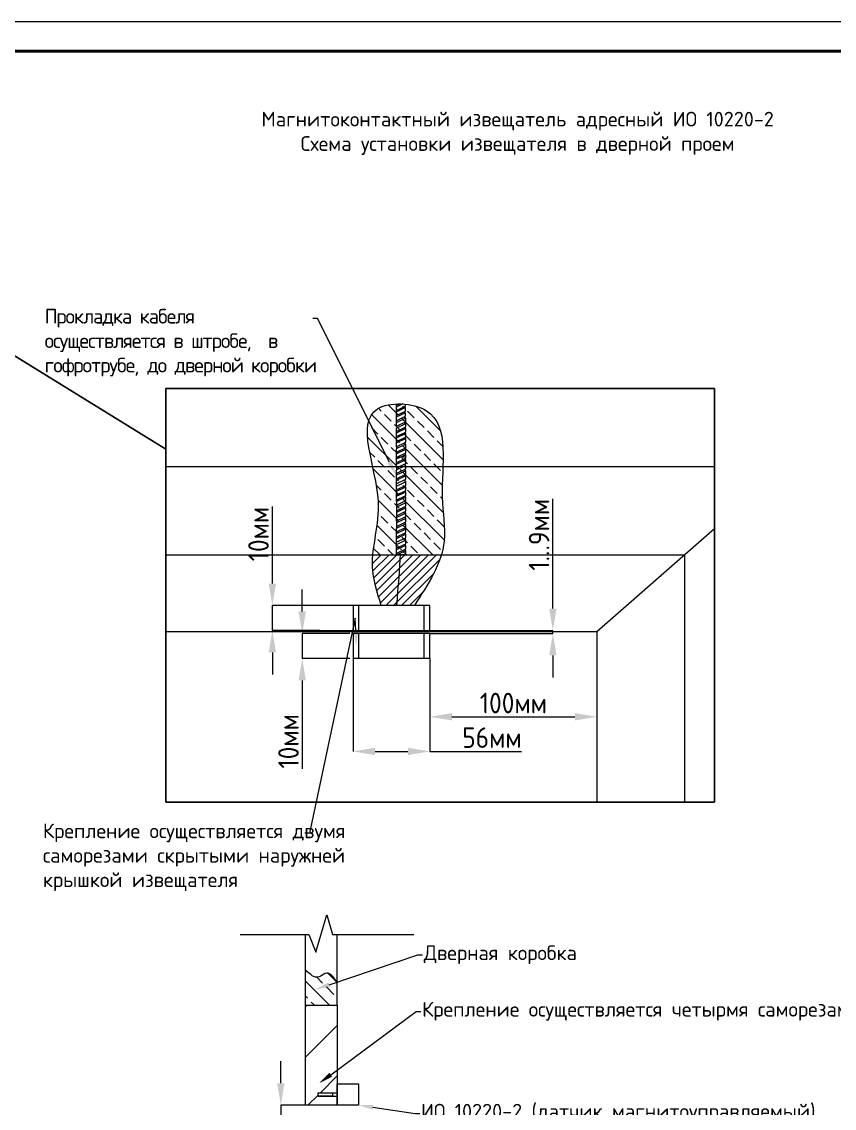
# Model space of a CAD drawing. Header units: millimetres. Extents: x -259793 to 1187961, y -549744 to 43070.
# Drawn here: x 744478 to 758326, y -21797 to -3267 of the extents above; entities that cross this region are included whole.
import ezdxf
from ezdxf import colors
from ezdxf.entities.mleader import LeaderData, LeaderLine
from ezdxf.enums import TextEntityAlignment as Align
from ezdxf.math import Vec2, Vec3

# ---------------------------------------------------------------- set-up
doc = ezdxf.new("R2010")
doc.units = ezdxf.units.MM
doc.linetypes.add('HIDDEN', pattern=[0.375, 0.25, -0.125])
doc.layers.add('0_20mm_Line_Weight', color=3, linetype='Continuous', lineweight=20)
doc.layers.add('Doors', color=3, linetype='Continuous', lineweight=20)
doc.layers.add('OBJ', color=4, linetype='Continuous')
doc.layers.add('Штампы', color=7, linetype='Continuous')
doc.styles.add('ISOCPEUR', font='isocpeur.ttf', dxfattribs={"width": 0.9, "height": 350})
doc.styles.get("Standard").update_dxf_attribs({"font": ''})
doc.styles.add('XREF1$0$Standard', font='isocpeur.ttf')
doc.styles.get('Standard').set_extended_font_data('GOST type B')
doc.dimstyles.get("Standard").update_dxf_attribs({"dimtxt": 0.18, "dimasz": 0.18, "dimexe": 0.18, "dimexo": 0.0625, "dimgap": 0.09, "dimtad": 0, "dimtih": 1, "dimtoh": 1, "dimdec": 4, "dimzin": 0, "dimdsep": 46, "dimtxsty": 'Standard', "dimcen": 0.09, "dimadec": 0, "dimazin": 0, "dimtfac": 1, "dimtdec": 4, "dimtofl": 0, "dimtmove": 0, "dimatfit": 3, "dimfxl": 1, "dimtolj": 1, "dimtzin": 0, "dimarcsym": 0})
doc.dimstyles.new('Standard_М3', dxfattribs={"dimscale": 1.5, "dimtxt": 250, "dimasz": 250, "dimexe": 0.18, "dimexo": 0.0625, "dimgap": 40, "dimtad": 1, "dimdec": 0, "dimlfac": 0.6667, "dimrnd": 50, "dimzin": 0, "dimdsep": 46, "dimtxsty": 'Standard', "dimcen": 0.09, "dimadec": 0, "dimazin": 0, "dimtfac": 1, "dimtdec": 0, "dimtmove": 0, "dimatfit": 3, "dimfxl": 1, "dimtolj": 1, "dimtzin": 0, "dimarcsym": 0})

# ---------------------------------------------------------------- blocks, each defined once
blk = doc.blocks.new('*D1140')
at = {"color": 0, "lineweight": -2, "transparency": 16777216}
for p, q in [((753530, -13274), (753530, -11404)), ((751435, -13649), (753530, -13649)), ((751435, -13698), (753530, -13698)), ((753530, -13698), (753530, -13649)), ((753530, -14073), (753530, -14448))]:
    blk.add_line(p, q, dxfattribs=at)
at = {"color": 0, "transparency": 16777216}
for points in [[(753468, -13274), (753593, -13274), (753530, -13649)], [(753468, -14073), (753593, -14073), (753530, -13698)]]:
    blk.add_solid(points, dxfattribs=at)
at = {"layer": 'Defpoints', "color": 0, "transparency": 16777216}
for p in [(751434, -13649), (751434, -13698), (753530, -13698)]:
    blk.add_point(p, dxfattribs=at)
at = {"color": 0, "lineweight": 9, "transparency": 16777216, "insert": (753295, -12016), "char_height": 350, "attachment_point": 5, "rotation": 90, "style": 'ISOCPEUR'}
blk.add_mtext('\\A1;1...9мм', dxfattribs=at)
blk = doc.blocks.new('*D1141')
at = {"color": 0, "lineweight": -2, "transparency": 16777216}
for p, q in [((751434, -15092), (751434, -15121)), ((751809, -15121), (753907, -15121)), ((754282, -15092), (754282, -15121))]:
    blk.add_line(p, q, dxfattribs=at)
at = {"color": 0, "transparency": 16777216}
for points in [[(751809, -15058), (751809, -15183), (751434, -15121)], [(753907, -15058), (753907, -15183), (754282, -15121)]]:
    blk.add_solid(points, dxfattribs=at)
at = {"layer": 'Defpoints', "color": 0, "transparency": 16777216}
for p in [(751434, -15092), (754282, -15092), (754282, -15121)]:
    blk.add_point(p, dxfattribs=at)
at = {"color": 0, "lineweight": 9, "transparency": 16777216, "insert": (752858, -14886), "char_height": 350, "attachment_point": 5, "style": 'ISOCPEUR'}
blk.add_mtext('\\A1;100мм', dxfattribs=at)
blk = doc.blocks.new('*D1142')
at = {"color": 0, "lineweight": -2, "transparency": 16777216}
for p, q in [((749259, -13323), (749259, -12948)), ((750069, -13698), (749258, -13698)), ((749259, -13698), (749259, -14124)), ((750069, -14124), (749258, -14124)), ((749259, -14499), (749259, -16008))]:
    blk.add_line(p, q, dxfattribs=at)
at = {"color": 0, "transparency": 16777216}
for points in [[(749196, -13323), (749321, -13323), (749259, -13698)], [(749196, -14499), (749321, -14499), (749259, -14124)]]:
    blk.add_solid(points, dxfattribs=at)
at = {"layer": 'Defpoints', "color": 0, "transparency": 16777216}
for p in [(749259, -13698), (750069, -13698), (750069, -14124)]:
    blk.add_point(p, dxfattribs=at)
at = {"color": 0, "lineweight": 9, "transparency": 16777216, "insert": (749024, -15539), "char_height": 350, "attachment_point": 5, "rotation": 90, "style": 'ISOCPEUR'}
blk.add_mtext('\\A1;10мм', dxfattribs=at)
blk = doc.blocks.new('*D1143')
at = {"color": 0, "lineweight": -2, "transparency": 16777216}
for p, q in [((748894, -21370), (748894, -20995)), ((750094, -21745), (748893, -21745)), ((748894, -21745), (748894, -22405)), ((750094, -22405), (748893, -22405)), ((748894, -22780), (748894, -24500))]:
    blk.add_line(p, q, dxfattribs=at)
at = {"color": 0, "transparency": 16777216}
for points in [[(748831, -21370), (748956, -21370), (748894, -21745)], [(748831, -22780), (748956, -22780), (748894, -22405)]]:
    blk.add_solid(points, dxfattribs=at)
at = {"layer": 'Defpoints', "color": 0, "transparency": 16777216}
for p in [(750094, -21745), (748894, -22405), (750094, -22405)]:
    blk.add_point(p, dxfattribs=at)
at = {"color": 0, "lineweight": 9, "transparency": 16777216, "insert": (748659, -23828), "char_height": 350, "attachment_point": 5, "rotation": 90, "style": 'ISOCPEUR'}
blk.add_mtext('\\A1;{\\W1;1...9мм}', dxfattribs=at)
blk = doc.blocks.new('*D1144')
at = {"color": 0, "lineweight": -2, "transparency": 16777216}
for p, q in [((750124, -14124), (750124, -15711)), ((751434, -14124), (751434, -15711)), ((750499, -15711), (751059, -15711)), ((751434, -15711), (752993, -15711))]:
    blk.add_line(p, q, dxfattribs=at)
at = {"color": 0, "transparency": 16777216}
for points in [[(750499, -15649), (750499, -15774), (750124, -15711)], [(751059, -15649), (751059, -15774), (751434, -15711)]]:
    blk.add_solid(points, dxfattribs=at)
at = {"layer": 'Defpoints', "color": 0, "transparency": 16777216}
for p in [(750124, -14124), (751434, -14124), (751434, -15711)]:
    blk.add_point(p, dxfattribs=at)
at = {"color": 0, "lineweight": 9, "transparency": 16777216, "insert": (752492, -15476), "char_height": 350, "attachment_point": 5, "style": 'ISOCPEUR'}
blk.add_mtext('\\A1;56мм', dxfattribs=at)
blk = doc.blocks.new('*D1145')
at = {"color": 0, "lineweight": -2, "transparency": 16777216}
for p, q in [((748749, -12848), (748749, -11534)), ((749560, -13223), (748749, -13223)), ((748749, -13649), (748749, -13223)), ((749560, -13649), (748749, -13649)), ((748749, -14024), (748749, -14399))]:
    blk.add_line(p, q, dxfattribs=at)
at = {"color": 0, "transparency": 16777216}
for points in [[(748687, -12848), (748812, -12848), (748749, -13223)], [(748687, -14024), (748812, -14024), (748749, -13649)]]:
    blk.add_solid(points, dxfattribs=at)
at = {"layer": 'Defpoints', "color": 0, "transparency": 16777216}
for p in [(748749, -13223), (749560, -13223), (749560, -13649)]:
    blk.add_point(p, dxfattribs=at)
at = {"color": 0, "lineweight": 9, "transparency": 16777216, "insert": (748514, -12004), "char_height": 350, "attachment_point": 5, "rotation": 90, "style": 'ISOCPEUR'}
blk.add_mtext('\\A1;10мм', dxfattribs=at)
blk = doc.blocks.new('*D1149')
at = {"color": 0, "lineweight": -2, "transparency": 16777216}
blk.add_arc((782248, -18373), 3442, 282.12, 343.7661, dxfattribs=at)
at = {"color": 0, "transparency": 16777216}
for points in [[(785513, -19325), (785593, -19346), (785614, -19093)], [(782978, -21780), (782964, -21698), (782725, -21782)]]:
    blk.add_solid(points, dxfattribs=at)
at = {"layer": 'Defpoints', "color": 0, "transparency": 16777216}
for p in [(782248, -18373), (782248, -18373), (787451, -19486), (785054, -20367), (782833, -22558)]:
    blk.add_point(p, dxfattribs=at)
blk = doc.blocks.new('*U1122')
blk.add_lwpolyline([(0, 0), (420, 0), (420, 297), (0, 297)], close=True)
at = {"lineweight": 50}
blk.add_lwpolyline([(20, 292), (415, 292), (415, 5), (20, 5)], close=True, dxfattribs=at)
at = {"style": 'XREF1$0$Standard'}
for tag, p in [('СОГЛАСОВАНО_ДАТА2', (14.37, 145.56)), ('СОГЛАСОВАНО_ДАТА3', (19.37, 145.56)), ('СОГЛАСОВАНО_ФАМИЛИЯ2', (14.37, 110.56)), ('СОГЛАСОВАНО_ФАМИЛИЯ3', (19.37, 110.56)), ('СОГЛАСОВАНО_ДОЛЖНОСТЬ2', (14.37, 90.56)), ('СОГЛАСОВАНО_ДОЛЖНОСТЬ3', (19.37, 90.56))]:
    blk.add_attdef(tag, p, '', height=2.5, rotation=90, dxfattribs=at)
for tag, p in [('ВЗАМ_ИНВ_НОМЕР', (19.37, 77.5)), ('ИНВ_N_ПОДЛ', (19.37, 17.5))]:
    blk.add_attdef(tag, text='', height=2.5, rotation=90, dxfattribs=at).set_placement(p, align=Align.CENTER)
blk.add_attdef('ИНВ_ДАТА', text='', height=2.5, rotation=90, dxfattribs=at).set_placement((19.37, 63.83), align=Align.RIGHT)

msp = doc.modelspace()

# ---------------------------------------------------------------- hatches: boundary and pattern name
at = {"lineweight": 20, "transparency": 33554687}
h = msp.add_hatch(dxfattribs=at)
h.set_pattern_fill('ANSI33', color=256, scale=50, angle=90)
h.set_pattern_definition([(135, (518185.04, -44875.95), (-224.5064, -224.5064), []), (135, (518185.04, -44651.44), (-224.5064, -224.5064), [158.75, -79.375])])
edge = h.paths.add_edge_path()
edge.add_spline(control_points=[(751629.15223, -12357.20915), (751652.11907, -12280.71728), (751718.2535, -11970.27607), (751550.4777, -11165.40484), (751871.05574, -9786.38244), (750540.41036, -9735.00015), (750394.061, -10027.81734), (750376.91873, -10146.71626)], knot_values=[2965.2139418462, 2965.2139418462, 2965.2139418462, 2965.2139418462, 3214.3034113389, 3968.0070571445, 5463.2237644283, 6297.7093672708, 6706.7850638007, 6706.7850638007, 6706.7850638007, 6706.7850638007], degree=3, periodic=0)
edge.add_spline(control_points=[(750376.91873, -10146.71626), (750328.00093, -10486.01054), (750689.40192, -11414.94436), (750488.06301, -12070.97243), (750463.15056, -12357.20915)], knot_values=[892.3179926282, 892.3179926282, 892.3179926282, 892.3179926282, 2059.6712884526, 2965.2139418462, 2965.2139418462, 2965.2139418462, 2965.2139418462], degree=3, periodic=0)
edge.add_line((750463.15056, -12357.20915), (751629.15223, -12357.20915))
h.paths.add_polyline_path([(750896.73962, -11662.62198), (750896.73962, -11678.30107), (750971.31451, -11642.45862), (750971.31451, -11626.77953)], flags=16)
h.paths.add_polyline_path([(750896.73962, -11751.18707), (750896.73962, -11767.09881), (750897.57901, -11773.77147), (750897.57901, -11760.42614)], flags=16)
h.paths.add_polyline_path([(750971.31451, -11671.71568), (750971.31451, -11686.08757), (750974.77136, -11684.42612), (750974.77136, -11713.68318), (750971.31451, -11731.25636), (750971.31451, -11715.34463), (750893.60718, -11752.6926), (750893.60718, -11723.43554), (750896.73962, -11707.55813)], flags=16)
h.paths.add_polyline_path([(750899.13948, -11614.68705), (750899.13948, -11632.21149), (750971.54503, -11597.41168), (750971.54503, -11579.88723)], flags=16)
h.paths.add_polyline_path([(750972.42657, -11959.13101), (750972.42657, -11944.75913), (750898.49712, -11980.29137), (750898.49712, -11994.66325)], flags=16)
h.paths.add_polyline_path([(750894.44657, -11775.277), (750975.61075, -11736.26758), (750975.61075, -11765.52464), (750972.1539, -11781.55797), (750975.61075, -11779.89652), (750975.61075, -11809.15358), (750972.1539, -11824.16036), (750975.61075, -11822.49891), (750975.61075, -11851.75598), (750972.1601, -11867.32714), (750975.61075, -11865.6937), (750975.61075, -11894.95076), (750972.15348, -11896.67461), (750972.02758, -11915.69383), (750899.14255, -11950.7241), (750899.14255, -11934.50253), (750898.98604, -11933.15725), (750895.54673, -11934.87215), (750895.54673, -11903.59387), (750897.57901, -11889.25987), (750894.44657, -11890.76539), (750894.44657, -11861.50833), (750897.57901, -11846.65748), (750894.44657, -11848.163), (750894.44657, -11818.90594), (750897.57901, -11803.02853), (750894.44657, -11804.53406)], flags=16)
h.paths.add_polyline_path([(750897.65773, -11570.63841), (750897.65773, -11586.14215), (750971.31451, -11550.74097), (750971.31451, -11535.23722)], flags=16)
h.paths.add_polyline_path([(750897.65773, -11525.43077), (750897.65773, -11541.38135), (750937.44088, -11522.26063), (750904.25362, -11522.26063)], flags=16)
h.paths.add_polyline_path([(750898.30316, -11434.58967), (750898.30316, -11452.23456), (750971.18819, -11417.20429), (750971.3141, -11398.18507)], flags=16)
h.paths.add_polyline_path([(750971.58718, -11446.26959), (750971.58718, -11460.04691), (750971.66889, -11460.6022), (750975.68946, -11458.66982), (750975.68946, -11487.92688), (750972.23261, -11502.93365), (750972.23261, -11489.58832), (750975.68946, -11458.66982), (750897.65773, -11496.17371), (750897.65773, -11481.80183), (750894.52528, -11454.05029), (750894.52528, -11483.30735)], flags=16)
h.paths.add_polyline_path([(750893.97465, -10815.03793), (750893.97465, -10830.71702), (750968.54953, -10794.87457), (750968.54953, -10779.19548)], flags=16)
h.paths.add_polyline_path([(750968.54953, -10889.06177), (750968.54953, -10867.76058), (750893.97465, -10903.60303), (750893.97465, -10924.90422)], flags=16)
h.paths.add_polyline_path([(750896.73962, -11390.77032), (750893.60718, -11392.27585), (750893.60718, -11363.01879), (750896.73962, -11348.16793), (750893.60718, -11349.67346), (750893.60718, -11320.4164), (750896.73962, -11304.53899), (750893.60718, -11306.04451), (750893.60718, -11276.78745), (750896.73962, -11261.9366), (750893.60718, -11263.44212), (750893.60718, -11234.18506), (750896.73962, -11216.7678), (750893.60718, -11218.27333), (750893.60718, -11189.01627), (750896.73962, -11173.13886), (750893.60718, -11174.64439), (750893.60718, -11145.38733), (750896.73962, -11130.53647), (750893.60718, -11132.042), (750893.60718, -11102.78493), (750896.73962, -11101.27941), (750896.85696, -11083.55439), (750891.94236, -11086.0049), (750891.94236, -11054.72662), (750893.97465, -11040.39262), (750890.8422, -11041.89814), (750890.8422, -11012.64108), (750893.97465, -10997.79023), (750890.8422, -10999.29575), (750890.8422, -10970.03869), (750893.97465, -10954.16128), (750890.8422, -10955.66681), (750890.8422, -10926.40975), (750893.97465, -10911.55889), (750893.97465, -10924.90422), (750890.8422, -10955.66681), (750968.54953, -10918.31883), (750968.54953, -10932.69072), (750972.00638, -10931.02927), (750972.00638, -10960.28634), (750968.54953, -10975.29311), (750972.00638, -10973.63167), (750972.00638, -11002.88873), (750968.55574, -11018.45989), (750972.00638, -11016.82645), (750972.00638, -11046.08351), (750968.54912, -11047.80736), (750968.42321, -11066.82659), (750974.77136, -11063.77552), (750974.77136, -11093.03258), (750971.31451, -11108.03935), (750974.77136, -11106.37791), (750974.77136, -11135.63497), (750971.31451, -11151.6683), (750974.77136, -11150.00685), (750974.77136, -11179.26391), (750971.31451, -11196.83709), (750974.77136, -11195.17564), (750974.77136, -11224.43271), (750971.31451, -11239.43948), (750974.77136, -11237.77804), (750974.77136, -11267.0351), (750971.31451, -11283.06842), (750974.77136, -11281.40698), (750974.77136, -11310.66404), (750971.31451, -11325.67081), (750974.77136, -11324.00937), (750974.77136, -11353.26643), (750971.31451, -11368.86559), (750971.31451, -11368.84053), (750896.73962, -11404.1423)], flags=16)
h.paths.add_polyline_path([(750972.1539, -12049.23051), (750972.1539, -12033.72677), (750898.49712, -12069.12795), (750898.49712, -12084.6317)], flags=16)
h.paths.add_polyline_path([(750895.36467, -11996.16878), (750895.36467, -12025.42584), (750973.072, -11988.07787), (750973.072, -12001.4232), (750975.61075, -12032.06532), (750975.61075, -12002.80826), (750898.49712, -12039.87089), (750898.49712, -12025.36278)], flags=16)
h.paths.add_polyline_path([(750972.1539, -12235.13537), (750972.1539, -12213.83417), (750897.57901, -12249.67662), (750897.57901, -12270.97781)], flags=16)
h.paths.add_polyline_path([(750897.57901, -12161.11152), (750897.57901, -12176.79061), (750972.1539, -12140.94817), (750972.1539, -12125.26908)], flags=16)
h.paths.add_polyline_path([(750895.36467, -12086.13722), (750895.36467, -12115.39428), (750972.38441, -12078.37678), (750972.38441, -12093.04904), (750975.61075, -12123.60763), (750975.61075, -12094.35057), (750899.97887, -12130.70103), (750899.97887, -12115.18779)], flags=16)
h.paths.add_polyline_path([(750897.57901, -12220.41956), (750897.57901, -12206.04768), (750894.44657, -12178.29614), (750894.44657, -12207.5532), (750972.1539, -12170.20523), (750972.1539, -12184.57711), (750975.61075, -12212.17273), (750975.61075, -12182.91567)], flags=16)
h.paths.add_polyline_path([(750972.1539, -12278.76431), (750975.61075, -12277.10287), (750975.61075, -12306.35993), (750972.1539, -12321.3667), (750972.1539, -12308.02137), (750894.44657, -12345.36935), (750894.44657, -12316.11229), (750897.57901, -12300.23488), (750894.44657, -12301.7404), (750894.44657, -12272.48334), (750897.57901, -12257.63248), (750897.57901, -12270.97781), (750894.44657, -12301.7404), (750972.1539, -12264.39243)], flags=16)
h.paths.add_polyline_path([(750968.54953, -10824.13163), (750968.54953, -10838.50352), (750972.00638, -10866.09913), (750972.00638, -10836.84207), (750893.97465, -10874.34596), (750893.97465, -10859.97408), (750890.8422, -10832.22255), (750890.8422, -10861.47961)], flags=16)
h.paths.add_polyline_path([(750896.37451, -10767.103), (750896.37451, -10784.62744), (750968.78005, -10749.82763), (750968.78005, -10732.30319)], flags=16)
h.paths.add_polyline_path([(750894.89275, -10723.05436), (750894.89275, -10738.5581), (750968.54953, -10703.15692), (750968.54953, -10687.65317)], flags=16)
h.paths.add_polyline_path([(750894.89275, -10677.84672), (750894.89275, -10693.7973), (750969.46763, -10657.95485), (750969.46763, -10642.00427)], flags=16)
h.paths.add_polyline_path([(750895.53818, -10587.00562), (750895.53818, -10604.65051), (750968.42321, -10569.62024), (750968.54912, -10550.60102)], flags=16)
h.paths.add_polyline_path([(750968.8222, -10598.68554), (750968.8222, -10612.46286), (750972.92448, -10640.34283), (750972.92448, -10611.08577), (750894.89275, -10648.58966), (750894.89275, -10634.21778), (750891.76031, -10606.46624), (750891.76031, -10635.7233)], flags=16)
h.paths.add_polyline_path([(750893.13526, -10316.54839), (750893.13526, -10332.22748), (750967.71014, -10296.38503), (750967.71014, -10280.70594)], flags=16)
h.paths.add_polyline_path([(750893.13526, -10405.11348), (750893.13526, -10421.02521), (750893.97465, -10427.69788), (750893.97465, -10414.35255)], flags=16)
h.paths.add_polyline_path([(750971.16699, -10390.59742), (750971.16699, -10383.52132), (750967.71014, -10369.27103), (750967.71014, -10385.18276), (750968.54686, -10391.85671)], flags=16)
h.paths.add_polyline_path([(750893.97465, -10543.18627), (750890.8422, -10544.6918), (750890.8422, -10515.43474), (750893.97465, -10500.58388), (750890.8422, -10502.08941), (750890.8422, -10472.83235), (750893.97465, -10456.95494), (750968.54953, -10421.11249), (750968.54953, -10435.48437), (750972.00638, -10433.82293), (750972.00638, -10463.07999), (750968.54953, -10478.08677), (750972.00638, -10476.42532), (750972.00638, -10505.68238), (750968.54953, -10521.28155), (750968.54953, -10521.25648), (750893.97465, -10556.55825)], flags=16)
h.paths.add_polyline_path([(750890.00282, -10406.61901), (750890.00282, -10377.36195), (750893.13526, -10361.48454), (750967.71014, -10325.64209), (750967.71014, -10340.01397), (750971.16699, -10338.35253), (750971.16699, -10367.60959)], flags=16)
h.paths.add_polyline_path([(750895.53512, -10268.61345), (750895.53512, -10286.1379), (750967.94066, -10251.33809), (750967.94066, -10233.81364)], flags=16)
h.paths.add_polyline_path([(750894.05336, -10224.56482), (750894.05336, -10240.06856), (750967.71014, -10204.66737), (750967.71014, -10189.16363)], flags=16)
h.paths.add_polyline_path([(750894.05336, -10179.35718), (750894.05336, -10195.30776), (750968.62825, -10159.46531), (750968.62825, -10143.51473)], flags=16)
h.paths.add_polyline_path([(750894.69879, -10088.51607), (750894.69879, -10106.16096), (750967.58382, -10071.1307), (750967.70973, -10052.11147)], flags=16)
h.paths.add_polyline_path([(750967.98282, -10100.19599), (750967.98282, -10113.97331), (750972.0851, -10141.85328), (750972.0851, -10112.59622), (750894.05336, -10150.10012), (750894.05336, -10135.72823), (750890.92092, -10107.9767), (750890.92092, -10137.23376)], flags=16)
h.paths.add_polyline_path([(750893.13526, -10044.69673), (750890.00282, -10046.20226), (750890.00282, -10016.9452), (750893.13526, -10002.09434), (750890.00282, -10003.59987), (750890.00282, -9974.3428), (750893.13526, -9958.4654), (750890.00282, -9959.97092), (750890.00282, -9930.71386), (750893.13526, -9915.863), (750890.00282, -9917.36853), (750890.00282, -9888.11147), (750893.13526, -9870.69421), (750890.00282, -9872.19974), (750890.00282, -9842.94268), (750893.13526, -9827.06527), (750890.00282, -9828.57079), (750890.00282, -9799.31373), (750893.13526, -9784.46288), (750893.13526, -9797.80821), (750890.00282, -9828.57079), (750967.71014, -9791.22282), (750967.71014, -9805.5947), (750971.16699, -9803.93326), (750971.16699, -9833.19032), (750967.71014, -9850.76349), (750971.16699, -9849.10205), (750971.16699, -9878.35911), (750967.71014, -9893.36589), (750971.16699, -9891.70444), (750971.16699, -9920.9615), (750967.71014, -9936.99483), (750971.16699, -9935.33339), (750971.16699, -9964.59045), (750967.71014, -9979.59722), (750971.16699, -9977.93578), (750971.16699, -10007.19284), (750967.71014, -10022.792), (750967.71014, -10022.76694), (750893.13526, -10058.0687)], flags=16)
at = {"lineweight": 9, "transparency": 33554687}
h = msp.add_hatch(dxfattribs=at)
h.set_pattern_fill('ANSI31', color=256, scale=30)
h.set_pattern_definition([(45, (518185.04, -44875.95), (-67.35192, 67.35192), [])])
edge = h.paths.add_edge_path()
edge.add_spline(control_points=[(751169.35987, -13223.16332), (751354.99975, -12937.5834), (751540.63963, -12652.00349), (751629.15223, -12357.20915)], knot_values=[6706.7850638007, 6706.7850638007, 6706.7850638007, 6706.7850638007, 7666.7585318245, 7666.7585318245, 7666.7585318245, 7666.7585318245], degree=3, periodic=0)
edge.add_line((751629.15223, -12357.20915), (750928.01558, -12357.20915))
edge.add_spline(control_points=[(750928.01558, -12357.20915), (750920.53363, -12578.46843), (750891.36812, -12891.5202), (750863.37667, -13223.16332)], knot_values=[4887.7112460821, 4887.7112460821, 4887.7112460821, 4887.7112460821, 6981.035632346, 6981.035632346, 6981.035632346, 6981.035632346], degree=3, periodic=0)
edge.add_line((750863.37667, -13223.16332), (751169.35987, -13223.16332))
edge = h.paths.add_edge_path()
edge.add_spline(control_points=[(750863.37667, -13223.16332), (750891.36812, -12891.5202), (750920.53363, -12578.46843), (750928.01558, -12357.20915)], knot_values=[4887.7112460821, 4887.7112460821, 4887.7112460821, 4887.7112460821, 6981.035632346, 6981.035632346, 6981.035632346, 6981.035632346], degree=3, periodic=0)
edge.add_line((750928.01558, -12357.20915), (750897.57901, -12357.20915))
edge.add_line((750897.57901, -12357.20915), (750463.15056, -12357.20915))
edge.add_spline(control_points=[(750463.15056, -12357.20915), (750457.35838, -12423.75958), (750447.25309, -12705.73621), (750536.83931, -12999.05345), (750605.28792, -13223.16332)], knot_values=[0, 0, 0, 0, 210.5398931376, 892.3179926282, 892.3179926282, 892.3179926282, 892.3179926282], degree=3, periodic=0)
edge.add_line((750605.28792, -13223.16332), (750863.37667, -13223.16332))
h = msp.add_hatch(dxfattribs=at)
h.set_pattern_fill('ANSI33', color=256, scale=57.35614, angle=90)
h.set_pattern_definition([(135, (627276.64, 7635.32), (-257.5364, -257.5364), []), (135, (627276.64, 7892.86), (-257.5364, -257.5364), [182.10575, -91.0529])])
edge = h.paths.add_edge_path()
edge.add_spline(control_points=[(749853.28848, -19648.17838), (749796.70147, -19566.47163), (749684.88953, -19405.02489), (749492.34471, -19662.93834), (749319.14581, -19419.38754), (749317.01026, -19464.44932)], knot_values=[0, 0, 0, 0, 12.3255080894, 24.3543314947, 32.799627388, 32.799627388, 32.799627388, 32.799627388], degree=3, periodic=0)
edge.add_line((749317.01026, -19691.34017), (749317.01026, -20039.7955))
edge.add_line((749317.01026, -20039.7955), (749853.28848, -20039.7955))
edge.add_line((749853.28848, -20039.7955), (749853.28848, -19648.17838))
h = msp.add_hatch(dxfattribs=at)
h.set_pattern_fill('ANSI31', color=256, scale=191.187135)
h.set_pattern_definition([(45, (408327.5, -62312.93), (-429.2274, 429.2274), [])])
h.paths.add_polyline_path([(749853.28848, -20039.7955), (749317.01026, -20039.7955), (749317.01026, -21744.80511), (749853.28848, -21744.80511), (749853.28848, -21593.96999), (749528.52601, -21593.96999), (749528.52601, -21531.26357), (749853.28848, -21531.26357), (749853.28848, -21229.59334), (749528.52601, -21229.59334), (749528.52601, -21166.88692), (749853.28848, -21166.88692)])

# ---------------------------------------------------------------- linework, layer by layer
at = {"color": 0, "linetype": 'Continuous', "lineweight": 9, "ltscale": 15, "transparency": 33554687}
for p, q in [((750857.79537, -9812.33328), (750917.61369, -9783.58319)), ((750857.79537, -9784.54808), (750857.79537, -9812.33328)), ((750972.96592, -9785.72337), (750857.79537, -9841.07705)), ((750864.06026, -9838.06599), (750864.06026, -9809.32223)), ((751020.12373, -9821.57233), (751020.12373, -9789.80335)), ((750857.79537, -9899.59117), (751020.12373, -9821.57233)), ((750857.79537, -9841.07705), (750857.79537, -9899.59117)), ((751020.12373, -9848.26299), (750857.79537, -9926.28183)), ((750857.79537, -9984.79595), (751020.12373, -9906.77711)), ((750857.79537, -9926.28183), (750857.79537, -9984.79595)), ((751020.12373, -9934.65255), (750859.99569, -10010.45291)), ((750859.99569, -10073.00947), (751020.12373, -9993.16668)), ((750864.06026, -9923.27078), (750864.06026, -9896.58012)), ((750864.06026, -10004.45834), (750864.06026, -9981.7849)), ((751012.9639, -10033.66979), (751013.21003, -9996.48956)), ((751013.21003, -9851.58588), (751013.21003, -9824.89522)), ((751013.21003, -9937.97544), (751013.21003, -9910.1)), ((751020.12373, -9906.77711), (751020.12373, -9848.26299)), ((751020.12373, -9993.16668), (751020.12373, -9934.65255)), ((750859.19878, -10196.36576), (751021.52714, -10118.34692)), ((750859.19878, -10254.87988), (751021.52714, -10176.86104)), ((751021.95993, -10030.326), (750859.63158, -10108.34483)), ((750859.63158, -10166.85896), (751021.95993, -10088.84012)), ((750859.63158, -10108.34483), (750859.63158, -10166.85896)), ((750859.99569, -10010.45291), (750859.99569, -10073.00947)), ((750867.18733, -10101.014), (750867.18733, -10072.27023)), ((751008.66109, -10209.73543), (751008.66109, -10183.04477)), ((751013.75537, -10120.33807), (751013.75537, -10093.64741)), ((751021.95993, -10088.84012), (751021.95993, -10030.326)), ((751021.95993, -10176.09801), (751021.95993, -10117.58388)), ((750859.19878, -10196.36576), (750859.19878, -10254.87988)), ((751021.52714, -10205.60481), (750859.19878, -10283.62364)), ((750859.19878, -10342.13777), (751021.52714, -10264.11893)), ((750859.19878, -10283.62364), (750859.19878, -10342.13777)), ((751021.52714, -10290.80959), (750859.19878, -10368.82843)), ((750859.19878, -10427.34255), (751021.52714, -10349.32371)), ((750859.19878, -10368.82843), (750859.19878, -10427.34255)), ((750865.46367, -10280.61259), (750865.46367, -10251.86883)), ((750865.46367, -10365.81737), (750865.46367, -10339.12671)), ((751014.61344, -10294.13248), (751014.61344, -10267.44182)), ((751014.61344, -10380.52204), (751014.61344, -10352.6466)), ((751021.52714, -10264.11893), (751021.52714, -10205.60481)), ((751021.52714, -10349.32371), (751021.52714, -10290.80959)), ((751023.36335, -10472.8726), (750861.03499, -10550.89143)), ((750861.03499, -10609.40555), (751023.36335, -10531.38672)), ((750861.03499, -10550.89143), (750861.03499, -10609.40555)), ((751023.36335, -10560.13048), (750861.03499, -10638.14932)), ((751021.52714, -10377.19915), (750861.3991, -10452.99951)), ((750861.3991, -10515.55606), (751021.52714, -10435.71327)), ((750861.3991, -10452.99951), (750861.3991, -10515.55606)), ((750865.46367, -10447.00494), (750865.46367, -10424.3315)), ((750868.59074, -10543.56059), (750868.59074, -10514.81683)), ((751014.36731, -10476.21639), (751014.61344, -10439.03616)), ((751015.15878, -10562.88467), (751015.15878, -10536.19401)), ((751021.52714, -10435.71327), (751021.52714, -10377.19915)), ((751023.36335, -10531.38672), (751023.36335, -10472.8726)), ((751023.36335, -10618.64461), (751023.36335, -10560.13048)), ((751021.52714, -10651.42829), (750859.19878, -10729.44712)), ((750859.19878, -10787.96125), (751021.52714, -10709.94241)), ((750859.19878, -10729.44712), (750859.19878, -10787.96125)), ((750861.03499, -10696.66344), (751023.36335, -10618.64461)), ((750861.03499, -10638.14932), (750861.03499, -10696.66344)), ((751023.36335, -10740.06737), (750861.03499, -10818.08621)), ((750867.29988, -10635.13827), (750867.29988, -10606.3945)), ((750867.29988, -10723.22798), (750867.29988, -10696.53732)), ((751014.61344, -10739.95596), (751014.61344, -10713.2653)), ((751016.44965, -10648.65815), (751016.44965, -10621.96749)), ((751021.52714, -10709.94241), (751021.52714, -10651.42829)), ((751023.36335, -10798.58149), (751023.36335, -10740.06737)), ((751021.52714, -10834.5129), (750859.19878, -10912.53174)), ((750859.19878, -10971.04586), (751021.52714, -10893.02703)), ((750859.19878, -10912.53174), (750859.19878, -10971.04586)), ((751021.52714, -10924.38521), (750859.19878, -11002.40404)), ((750861.03499, -10876.60033), (751023.36335, -10798.58149)), ((750861.03499, -10818.08621), (750861.03499, -10876.60033)), ((750867.29988, -10813.04641), (750867.29988, -10784.30265)), ((750870.26339, -10904.9311), (750870.26339, -10876.18733)), ((751014.61344, -10927.70809), (751014.61344, -10901.01743)), ((751015.07447, -10831.90984), (751015.07447, -10803.16608)), ((751021.52714, -10893.02703), (751021.52714, -10834.5129)), ((751021.52714, -10982.89933), (751021.52714, -10924.38521)), ((750859.19878, -11060.91816), (751021.52714, -10982.89933)), ((750859.19878, -11002.40404), (750859.19878, -11060.91816)), ((751021.52714, -11011.64309), (750859.19878, -11089.66193)), ((750859.19878, -11148.17605), (751021.52714, -11070.15722)), ((750859.19878, -11089.66193), (750859.19878, -11148.17605)), ((751023.20592, -11115.32601), (750860.87756, -11193.34485)), ((750865.46367, -10999.39299), (750865.46367, -10972.70233)), ((750865.46367, -11086.65088), (750865.46367, -11057.90711)), ((751014.61344, -11014.96598), (751014.61344, -10986.22222)), ((751014.61344, -11105.30357), (751014.61344, -11073.4801)), ((751021.52714, -11070.15722), (751021.52714, -11011.64309)), ((751021.52714, -11160.4948), (751021.52714, -11101.98068)), ((751023.20592, -11173.84013), (751023.20592, -11115.32601)), ((750860.87756, -11251.85897), (751023.20592, -11173.84013)), ((750860.87756, -11193.34485), (750860.87756, -11251.85897)), ((751023.20592, -11202.5839), (750860.87756, -11280.60273)), ((750860.87756, -11339.11686), (751023.20592, -11261.09802)), ((750860.87756, -11280.60273), (750860.87756, -11339.11686)), ((751023.20592, -11287.78868), (750860.87756, -11365.80752)), ((750865.46367, -11176.98846), (750865.46367, -11145.165)), ((750867.14245, -11190.33379), (750867.14245, -11163.64313)), ((750867.14245, -11277.59168), (750867.14245, -11248.84791)), ((751016.29222, -11205.90678), (751016.29222, -11177.16302)), ((751016.29222, -11291.11157), (751016.29222, -11264.42091)), ((751023.20592, -11261.09802), (751023.20592, -11202.5839)), ((751023.20592, -11346.3028), (751023.20592, -11287.78868)), ((750860.87756, -11424.32164), (751023.20592, -11346.3028)), ((750860.87756, -11365.80752), (750860.87756, -11424.32164)), ((751025.04212, -11469.85168), (750862.71376, -11547.87052)), ((751023.20592, -11374.17824), (750863.07787, -11449.97859)), ((750863.07787, -11512.53515), (751023.20592, -11432.69236)), ((750863.07787, -11449.97859), (750863.07787, -11512.53515)), ((750867.14245, -11362.79646), (750867.14245, -11336.1058)), ((750867.14245, -11443.98403), (750867.14245, -11421.31059)), ((751016.04608, -11473.19547), (751016.29222, -11436.01525)), ((751016.29222, -11377.50113), (751016.29222, -11349.62569)), ((751023.20592, -11432.69236), (751023.20592, -11374.17824)), ((751025.04212, -11528.36581), (751025.04212, -11469.85168)), ((751023.20592, -11648.40737), (750860.87756, -11726.42621)), ((750862.71376, -11606.38464), (751025.04212, -11528.36581)), ((750862.71376, -11547.87052), (750862.71376, -11606.38464)), ((751025.04212, -11557.10957), (750862.71376, -11635.12841)), ((750862.71376, -11693.64253), (751025.04212, -11615.62369)), ((750862.71376, -11635.12841), (750862.71376, -11693.64253)), ((750868.97865, -11632.11735), (750868.97865, -11603.37359)), ((750870.26951, -11540.53968), (750870.26951, -11511.79592)), ((751016.83756, -11559.86375), (751016.83756, -11533.17309)), ((751018.12842, -11645.63724), (751018.12842, -11618.94658)), ((751023.20592, -11706.9215), (751023.20592, -11648.40737)), ((751025.04212, -11615.62369), (751025.04212, -11557.10957)), ((750860.87756, -11784.94033), (751023.20592, -11706.9215)), ((750860.87756, -11726.42621), (750860.87756, -11784.94033)), ((751023.20592, -11831.49199), (750860.87756, -11909.51083)), ((751025.04212, -11737.04646), (750862.71376, -11815.06529)), ((750862.71376, -11873.57942), (751025.04212, -11795.56058)), ((750862.71376, -11815.06529), (750862.71376, -11873.57942)), ((750868.97865, -11720.20707), (750868.97865, -11693.51641)), ((750868.97865, -11810.0255), (750868.97865, -11781.28174)), ((751016.29222, -11736.93504), (751016.29222, -11710.24438)), ((751016.75325, -11828.88893), (751016.75325, -11800.14517)), ((751023.20592, -11890.00611), (751023.20592, -11831.49199)), ((751025.04212, -11795.56058), (751025.04212, -11737.04646)), ((750860.87756, -11968.02495), (751023.20592, -11890.00611)), ((750860.87756, -11909.51083), (750860.87756, -11968.02495)), ((751023.20592, -11921.36429), (750860.87756, -11999.38313)), ((750860.87756, -12057.89725), (751023.20592, -11979.87842)), ((750860.87756, -11999.38313), (750860.87756, -12057.89725)), ((751023.20592, -12008.62218), (750860.87756, -12086.64102)), ((750867.14245, -11996.37208), (750867.14245, -11969.68142)), ((750871.94217, -11901.91019), (750871.94217, -11873.16642)), ((751016.29222, -11924.68718), (751016.29222, -11897.99652)), ((751016.29222, -12011.94507), (751016.29222, -11983.2013)), ((751023.20592, -11979.87842), (751023.20592, -11921.36429)), ((751023.20592, -12067.1363), (751023.20592, -12008.62218)), ((750860.87756, -12145.15514), (751023.20592, -12067.1363)), ((750860.87756, -12086.64102), (750860.87756, -12145.15514)), ((751023.20592, -12109.7387), (750860.87756, -12187.75753)), ((750860.87756, -12246.27166), (751023.20592, -12168.25282)), ((750860.87756, -12187.75753), (750860.87756, -12246.27166)), ((751023.20592, -12196.99658), (750860.87756, -12275.01542)), ((750867.14245, -12083.62997), (750867.14245, -12054.8862)), ((750867.14245, -12173.96755), (750867.14245, -12142.14409)), ((750867.14245, -12184.74648), (750867.14245, -12158.05582)), ((751016.29222, -12102.28265), (751016.29222, -12070.45919)), ((751016.29222, -12200.31947), (751016.29222, -12171.57571)), ((751023.20592, -12157.47389), (751023.20592, -12098.95977)), ((751023.20592, -12168.25282), (751023.20592, -12109.7387)), ((751023.20592, -12255.51071), (751023.20592, -12196.99658)), ((750860.87756, -12333.52954), (751023.20592, -12255.51071)), ((750860.87756, -12275.01542), (750860.87756, -12333.52954)), ((750867.14245, -12272.00437), (750867.14245, -12243.2606)), ((750867.14245, -12357.20915), (751023.20592, -12282.20137)), ((750867.14245, -12357.20915), (750867.14245, -12330.51849)), ((750988.88871, -12357.20915), (750867.14245, -12357.20915)), ((750988.88871, -12357.20915), (751023.20592, -12340.71549)), ((751016.29222, -12285.52425), (751016.29222, -12258.83359)), ((751023.20592, -12340.71549), (751023.20592, -12282.20137))]:
    msp.add_line(p, q, dxfattribs=at)
at = {"lineweight": 9, "transparency": 33554687}
for p, q in [((751434.48297, -13223.16332), (749559.85277, -13223.16332)), ((750123.92472, -13223.16332), (750123.92472, -13649.09475)), ((750224.23278, -13649.09475), (750224.23278, -13223.16332)), ((751334.17491, -13649.09475), (751334.17491, -13223.16332)), ((751434.48297, -13649.09475), (751434.48297, -13223.16332)), ((749559.85277, -13649.09475), (751434.48297, -13649.09475)), ((751434.48297, -13697.6819), (750123.92472, -13697.6819)), ((750123.92472, -13697.6819), (750123.92472, -14123.61333)), ((750224.23278, -14123.61333), (750224.23278, -13697.6819)), ((751334.17491, -14123.61333), (751334.17491, -13697.6819)), ((751434.48297, -14123.61333), (751434.48297, -13697.6819)), ((750123.92472, -14123.61333), (751434.48297, -14123.61333)), ((749317.01026, -20039.7955), (749317.01026, -18835.65346)), ((749853.28848, -20039.7955), (749853.28848, -18835.65346))]:
    msp.add_line(p, q, dxfattribs=at)
at = {"linetype": 'Continuous', "lineweight": 9, "transparency": 33554687}
for p, q in [((749491.06197, -19132.54268), (749679.23677, -18500.06501)), ((749679.23677, -18500.06501), (749776.26373, -18835.65346)), ((748199.74364, -18835.65346), (749369.32291, -18835.65346)), ((749369.32291, -18835.65346), (749491.06197, -19132.54268)), ((749776.26373, -18835.65346), (751158.07031, -18835.65346))]:
    msp.add_line(p, q, dxfattribs=at)
at = {"color": 0, "linetype": 'Continuous', "lineweight": 30, "transparency": 33554687}
msp.add_lwpolyline([(743780.04719, -8613.80146), (746933.85605, -10557.70177)], dxfattribs=at)
msp.add_lwpolyline([(746933.85605, -9523.43762), (756284.10335, -9523.43762), (756284.10335, -16574.07035), (746933.85605, -16574.07035)], close=True, dxfattribs=at)
at = {"lineweight": 9, "transparency": 33554687}
for points in [[(749853.28848, -21744.80511), (749317.01026, -21744.80511), (749317.01026, -20039.7955), (749853.28848, -20039.7955)], [(749853.28848, -21380.42233), (750216.54404, -21380.42233), (750216.54404, -21744.80511), (749853.28848, -21744.80511)]]:
    msp.add_lwpolyline(points, close=True, dxfattribs=at)
at = {"transparency": 33554687}
msp.add_spline([(750605.28792, -13223.16332), (750458.13968, -12557.45409), (750556.58079, -11445.72139), (750539.88915, -9869.38077), (751373.73455, -9902.06215), (751643.508, -11372.74066), (751676.73795, -12125.71142), (751169.35987, -13223.16332)], degree=3, dxfattribs=at)
at = {"lineweight": 9, "transparency": 33554687}
msp.add_open_spline([(750928.01558, -12357.20915), (750920.53363, -12578.46843), (750891.36812, -12891.5202), (750863.37667, -13223.16332)], degree=3, dxfattribs=at)
msp.add_spline([(749853.28848, -19648.17838), (749675.54746, -19493.45914), (749453.01098, -19551.479), (749317.01026, -19464.44932), (749317.55452, -19478.95423)], degree=3, dxfattribs=at)
at = {"layer": '0_20mm_Line_Weight', "linetype": 'HIDDEN', "ltscale": 10, "transparency": 33554687}
for p, q in [((746933.85605, -12357.20915), (755772.1917, -12357.20915)), ((755772.1917, -12357.20915), (755772.1917, -16574.07035))]:
    msp.add_line(p, q, dxfattribs=at)
at = {"layer": 'Doors', "color": 8, "lineweight": 9, "transparency": 33554687}
msp.add_line((750861.03499, -10687.31211), (751021.52714, -10687.31211), dxfattribs=at)
at = {"layer": 'Doors', "color": 8, "transparency": 33554687}
for p, q in [((746933.85605, -10854.22195), (751495.10216, -10854.22195)), ((751495.10216, -10854.22195), (756284.10335, -10854.22195)), ((754281.61873, -13667.78211), (756284.10335, -11907.1154)), ((746933.85605, -13667.78211), (754281.61873, -13667.78211)), ((754281.61873, -13667.78211), (754281.61873, -16574.07035))]:
    msp.add_line(p, q, dxfattribs=at)
at = {"layer": 'OBJ', "color": 7, "lineweight": 9, "transparency": 33554687}
msp.add_line((749777.06928, -21531.26051), (749777.06928, -21593.96693), dxfattribs=at)
for points in [[(749528.52601, -21531.26051), (749853.28848, -21531.26051), (749853.28848, -21593.96693), (749528.52601, -21593.96693)], [(749528.52601, -21536.35481), (749777.06928, -21536.35481), (749777.06928, -21588.87263), (749528.52601, -21588.87263)]]:
    msp.add_lwpolyline(points, close=True, dxfattribs=at)

# ---------------------------------------------------------------- block references
at = {"layer": 'Штампы', "color": 7, "xscale": 100, "yscale": 100, "zscale": 100}
msp.add_blockref('*U1122', (730139.44085, -32966.60511), dxfattribs=at)

# ---------------------------------------------------------------- texts
at = {"transparency": 33554687, "insert": (752929.03567, -5169.74884), "char_height": 250, "attachment_point": 5, "style": 'ISOCPEUR'}
msp.add_mtext_dynamic_manual_height_columns('{\\W1;Магнитоконтактный извещатель адресный ИО 10220-2\\PСхема установки извещателя в дверной проем}', width=28097.7144414, gutter_width=12.5, heights=[0], dxfattribs=at)

# ---------------------------------------------------------------- dimensions: what is measured, and where the dimension line sits
at = {"lineweight": 9, "transparency": 33554687}
for base, p1, p2, angle, text, override, picture, middle, dimtype in [((753530.02938, -13697.6819), (751434.48297, -13649.09475), (751434.48297, -13697.6819), 90, '1...9мм', {"dimtxt": 250, "dimasz": 250, "dimgap": 40, "dimpost": 'мм', "dimtxsty": 'ISOCPEUR'}, '*D1140', (753530.02938, -12015.68069), 160), ((749258.50331, -13697.77565), (750069.43303, -14123.70708), (750069.43303, -13697.77565), 90, '10мм', {"dimpost": 'мм', "dimtxsty": 'ISOCPEUR'}, '*D1142', (749258.50331, -15538.79746), 160), ((751434.48297, -15711.17407), (750123.90101, -14123.61333), (751434.48297, -14123.61333), 0, '56мм', {"dimpost": 'мм', "dimtxsty": 'ISOCPEUR'}, '*D1144', (752492.22342, -15711.17407), 161)]:
    dim = msp.add_linear_dim(base=base, p1=p1, p2=p2, angle=angle, text=text, dimstyle='Standard_М3', override=override, dxfattribs=at)
    dim.commit()
    dim.dimension.update_dxf_attribs({"geometry": picture, "text_midpoint": middle, "dimtype": dimtype})
for base, p1, p2, text, picture, middle in [((748749.01681, -13223.16332), (749559.94652, -13649.09475), (749559.94652, -13223.16332), '10мм', '*D1145', (748514.01681, -12003.66332)), ((748893.7622, -22405.42131), (750093.7622, -21744.80511), (750093.7622, -22405.42131), '{\\W1;1...9мм}', '*D1143', (748658.7622, -23827.92131))]:
    dim = msp.add_linear_dim(base=base, p1=p1, p2=p2, angle=90, text=text, dimstyle='Standard_М3', override={"dimtxt": 250, "dimasz": 250, "dimgap": 40, "dimpost": 'мм', "dimtxsty": 'ISOCPEUR'}, dxfattribs=at)
    dim.commit()
    dim.dimension.update_dxf_attribs({"geometry": picture, "text_midpoint": middle})
dim = msp.add_linear_dim(base=(754281.61873, -15120.92623), p1=(751434.48297, -15091.65878), p2=(754281.61873, -15091.65878), text='100мм', dimstyle='Standard_М3', override={"dimtxt": 250, "dimasz": 250, "dimgap": 40, "dimpost": 'мм', "dimtxsty": 'ISOCPEUR'}, dxfattribs=at)
dim.commit()
dim.dimension.update_dxf_attribs({"geometry": '*D1141', "text_midpoint": (752858.05085, -14885.92623)})
at = {"transparency": 33554687}
dim = msp.add_angular_dim_2l(base=(785054.12895, -20366.9641), line1=((782248.31348, -18373.33449), (782833.32477, -22558.41931)), line2=((782248.31348, -18373.33449), (787450.97243, -19485.97555)), text=' ', dimstyle='Standard', override={"dimtxt": 250, "dimasz": 250, "dimgap": 40}, dxfattribs=at)
dim.commit()
dim.dimension.update_dxf_attribs({"geometry": '*D1149', "text_midpoint": (560808.81109, -549743.82762)})

# ---------------------------------------------------------------- leaders
ml = msp.add_multileader_mtext('Standard', dxfattribs=at)
ml.set_content('{\\W1;\\T0.9;Прокладка кабеля осуществляется в штробе,  в гофротрубе, до дверной коробки  }', color=256, style='ISOCPEUR')
ml.set_leader_properties()
ml.build(insert=Vec2(0, 0))
ml.multileader.update_dxf_attribs({"dogleg_length": 800, "arrow_head_size": 250})
ctx = ml.context
ctx.base_point, ctx.char_height, ctx.arrow_head_size, ctx.plane_origin = Vec3(744866.26014, -8326.72734), 250, 250, Vec3(749898.41957, -10320.1413)
notes = []
notes.append((ctx, [(0, (1, 1, 0), (749519.57833, -8326.72734), (-1, 0), 80, [(0, [(750858.10651, -11002.92902)], 0, [])])]))
ctx.mtext.insert, ctx.mtext.width, ctx.mtext.flow_direction = Vec3(744868.26014, -8164.22734), 4715.6739405, 5
ml = msp.add_multileader_mtext('Standard', dxfattribs=at)
ml.set_content('{\\W1;Крепление осуществляется двумя саморезами скрытыми наружней\\Pкрышкой извещателя}', color=256, style='ISOCPEUR')
ml.set_leader_properties()
ml.build(insert=Vec2(0, 0))
ml.multileader.update_dxf_attribs({"dogleg_length": 80, "arrow_head_size": 250})
ctx = ml.context
ctx.base_point, ctx.char_height, ctx.arrow_head_size, ctx.plane_origin = Vec3(744835.96472, -17103.81497), 250, 250, Vec3(750224.23224, -13436.12851)
notes.append((ctx, [(1, (1, 1, 0), (749382.46472, -17103.81497), (-1, 0), 80, [(1, [(750178.97487, -13905.56838), (750161.34055, -13436.12903)], 0, [])])]))
ctx.mtext.insert, ctx.mtext.width, ctx.mtext.defined_height, ctx.mtext.flow_direction = Vec3(744837.96472, -16941.31497), 5285.869467, 2028.25783, 5
at = {"lineweight": 9, "transparency": 33554687}
ml = msp.add_multileader_mtext('Standard', dxfattribs=at)
ml.set_content('{\\W1;Дверная коробка}', color=256, style='ISOCPEUR')
ml.set_leader_properties()
ml.build(insert=Vec2(0, 0))
ml.multileader.update_dxf_attribs({"dogleg_length": 80, "arrow_head_size": 250})
ctx = ml.context
ctx.base_point, ctx.char_height, ctx.arrow_head_size, ctx.landing_gap_size, ctx.plane_origin = Vec3(751310.29887, -19182.45943), 250, 250, 20, Vec3(749496.99066, -20035.13619)
notes.append((ctx, [(1, (1, 1, 0), (751230.29887, -19182.45943), (1, 0), 80, [(0, [(749479.35892, -19769.57222)], 0, [])])]))
ctx.mtext.insert, ctx.mtext.flow_direction = Vec3(751330.29887, -19019.95943), 5
ml = msp.add_multileader_mtext('Standard', dxfattribs=at)
ml.set_content('{\\W1;Крепление осуществляется четырмя саморезами}', color=256, style='ISOCPEUR')
ml.set_leader_properties()
ml.build(insert=Vec2(0, 0))
ml.multileader.update_dxf_attribs({"dogleg_length": 80, "arrow_head_size": 250})
ctx = ml.context
ctx.base_point, ctx.char_height, ctx.arrow_head_size, ctx.landing_gap_size, ctx.plane_origin = Vec3(751280.81117, -20146.80209), 250, 250, 20, Vec3(749203.9848, -21131.56816)
notes.append((ctx, [(1, (1, 1, 0), (751200.81117, -20146.80209), (1, 0), 80, [(0, [(749543.7622, -21373.30932)], 0, [])])]))
ctx.mtext.insert, ctx.mtext.width, ctx.mtext.flow_direction = Vec3(751300.81117, -19984.30209), 7483.7023155, 5
ml = msp.add_multileader_mtext('Standard', dxfattribs=at)
ml.set_content('{\\W1;ИО 10220-2 (датчик магнитоуправляемый)}', color=256, style='ISOCPEUR')
ml.set_leader_properties()
ml.build(insert=Vec2(0, 0))
ml.multileader.update_dxf_attribs({"dogleg_length": 80, "arrow_head_size": 250})
ctx = ml.context
ctx.base_point, ctx.char_height, ctx.arrow_head_size, ctx.landing_gap_size, ctx.plane_origin = Vec3(751263.7622, -21884.18168), 250, 250, 20, Vec3(750111.31159, -21551.2606)
notes.append((ctx, [(0, (1, 1, 0), (751183.7622, -21884.18168), (1, 0), 80, [(0, [(750216.54404, -21744.80511)], 0, [])])]))
ctx.mtext.insert, ctx.mtext.flow_direction = Vec3(751283.7622, -21721.68168), 5
for ctx, leaders in notes:
    for number, flags, end, landing, length, lines in leaders:
        leader = LeaderData()
        leader.index, (leader.has_last_leader_line, leader.has_dogleg_vector, leader.attachment_direction) = number, flags
        leader.last_leader_point, leader.dogleg_vector, leader.dogleg_length = Vec3(end), Vec3(landing), length
        for number, points, colour, breaks in lines:
            line = LeaderLine()
            line.index, line.vertices, line.color, line.breaks = number, Vec3.list(points), colors.encode_raw_color(colour), breaks
            leader.lines.append(line)
        ctx.leaders.append(leader)

doc.saveas('drawing.dxf')
